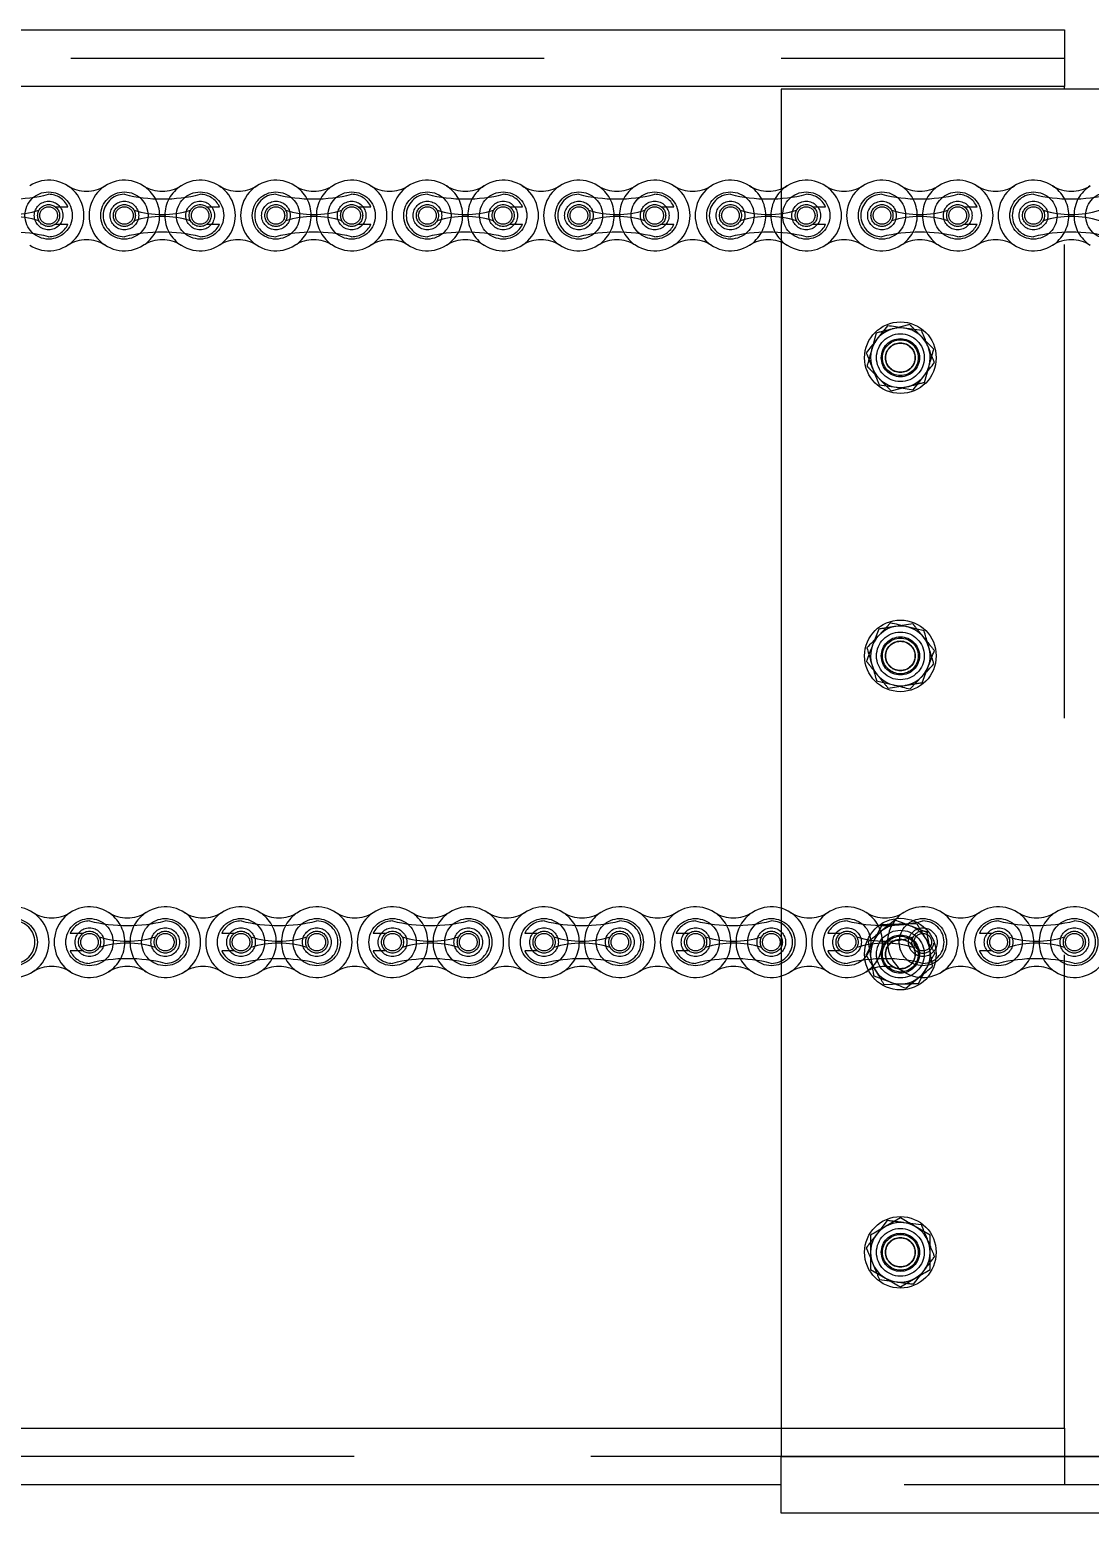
# Model space of a CAD drawing. Header units: metres. Extents: x 0 to 21025, y 0 to 14850.
# Drawn here: x 2702.1 to 2879.9, y 13037.9 to 13286.7 of the extents above; entities that cross this region are included whole.
import ezdxf

# ---------------------------------------------------------------- set-up
doc = ezdxf.new("R2010")
doc.units = ezdxf.units.M
doc.header["$LTSCALE"] = 25
doc.linetypes.add('HIDDEN2', pattern=[4.7625, 3.175, -1.5875])
doc.layers.add('SL4', color=4, linetype='Continuous')
doc.layers.add('ST1', color=7, linetype='HIDDEN2')

msp = doc.modelspace()

# ---------------------------------------------------------------- linework, layer by layer
at = {"layer": 'SL4'}
for p, q in [((2155.821, 13286.681), (2875.564, 13286.681)), ((2875.564, 13286.681), (2875.564, 13277.156)), ((2875.564, 13277.156), (2167.668, 13277.156)), ((2828.064, 13276.681), (2828.064, 13047.444)), ((2928.064, 13276.681), (2828.064, 13276.681)), ((2875.564, 13276.681), (2875.564, 13277.156)), ((2845.921, 13237.042), (2844.136, 13234.774)), ((2851.636, 13236.218), (2848.778, 13236.63)), ((2844.493, 13227.145), (2847.35, 13226.732)), ((2850.207, 13226.32), (2851.993, 13228.588)), ((2846.43, 13187.219), (2844.441, 13185.127)), ((2852.043, 13185.865), (2849.237, 13186.542)), ((2844.085, 13177.498), (2846.892, 13176.821)), ((2849.698, 13176.144), (2851.687, 13178.236)), ((2847.149, 13137.382), (2844.909, 13135.56)), ((2852.543, 13135.324), (2849.846, 13136.353)), ((2843.585, 13128.038), (2846.282, 13127.009)), ((2848.98, 13125.981), (2851.219, 13127.802)), ((2848.064, 13087.455), (2845.564, 13086.011)), ((2853.064, 13084.568), (2850.564, 13086.011)), ((2843.064, 13078.794), (2845.564, 13077.351)), ((2848.064, 13075.908), (2850.564, 13077.351)), ((1925.564, 13052.206), (2828.064, 13052.206)), ((2928.064, 13047.444), (2828.064, 13047.444)), ((2828.064, 13037.919), (2828.064, 13047.444)), ((2828.064, 13042.681), (2465.552, 13042.681)), ((2928.064, 13037.919), (2828.064, 13037.919))]:
    msp.add_line(p, q, dxfattribs=at)
for centre, start, end in [((2848.064, 13231.681), 81.78679, 141.78679), ((2848.064, 13231.681), 141.78679, 201.78679), ((2848.064, 13231.681), 21.78679, 81.78679), ((2848.064, 13231.681), 321.78679, 21.78679), ((2848.064, 13231.681), 201.78679, 261.78679), ((2848.064, 13231.681), 261.78679, 321.78679), ((2848.064, 13181.681), 136.43836, 196.43836), ((2848.064, 13181.681), 76.43836, 136.43836), ((2848.064, 13181.681), 16.43836, 76.43836), ((2848.064, 13181.681), 316.43836, 16.43836), ((2848.064, 13181.681), 196.43836, 256.43836), ((2848.064, 13181.681), 256.43836, 316.43836), ((2848.064, 13131.681), 129.1229, 189.1229), ((2848.064, 13131.681), 69.1229, 129.1229), ((2848.064, 13131.681), 9.1229, 69.1229), ((2848.064, 13131.681), 309.1229, 9.1229), ((2848.064, 13131.681), 189.1229, 249.1229), ((2848.064, 13131.681), 249.1229, 309.1229), ((2848.064, 13081.681), 120, 180), ((2848.064, 13081.681), 60, 120), ((2848.064, 13081.681), 0, 60), ((2848.064, 13081.681), 180, 240), ((2848.064, 13081.681), 300, 0), ((2848.064, 13081.681), 240, 300)]:
    msp.add_arc(centre, 5, start, end, dxfattribs=at)
for points, knots in [([(2848.778, 13236.63), (2848.711, 13236.64), (2847.746, 13236.779), (2846.8, 13236.915), (2845.921, 13237.042)], [0, 0, 0, 0, 0.07020058, 1, 1, 1, 1]), ([(2844.136, 13234.774), (2844.093, 13234.72), (2843.49, 13233.954), (2842.899, 13233.204), (2842.35, 13232.506)], [0, 0, 0, 0, 0.0702006, 1, 1, 1, 1]), ([(2852.707, 13233.537), (2852.623, 13233.747), (2852.26, 13234.654), (2851.907, 13235.538), (2851.636, 13236.218)], [0, 0, 0, 0, 0.2318493, 1, 1, 1, 1]), ([(2842.35, 13232.506), (2842.621, 13231.827), (2842.975, 13230.943), (2843.337, 13230.036), (2843.421, 13229.825)], [0, 0, 0, 0, 0.7681507, 1, 1, 1, 1]), ([(2853.778, 13230.856), (2853.705, 13231.041), (2853.356, 13231.913), (2852.993, 13232.821), (2852.707, 13233.537)], [0, 0, 0, 0, 0.21100076, 1, 1, 1, 1]), ([(2843.421, 13229.825), (2843.708, 13229.109), (2844.07, 13228.202), (2844.419, 13227.329), (2844.493, 13227.145)], [0, 0, 0, 0, 0.78899924, 1, 1, 1, 1]), ([(2851.993, 13228.588), (2852.035, 13228.642), (2852.638, 13229.408), (2853.229, 13230.159), (2853.778, 13230.856)], [0, 0, 0, 0, 0.0702006, 1, 1, 1, 1]), ([(2847.35, 13226.732), (2847.418, 13226.723), (2848.382, 13226.583), (2849.328, 13226.447), (2850.207, 13226.32)], [0, 0, 0, 0, 0.0702006, 1, 1, 1, 1]), ([(2849.237, 13186.542), (2849.17, 13186.558), (2848.222, 13186.786), (2847.294, 13187.01), (2846.43, 13187.219)], [0, 0, 0, 0, 0.0702006, 1, 1, 1, 1]), ([(2844.441, 13185.127), (2844.394, 13185.077), (2843.722, 13184.371), (2843.064, 13183.679), (2842.452, 13183.035)], [0, 0, 0, 0, 0.0702006, 1, 1, 1, 1]), ([(2852.86, 13183.096), (2852.796, 13183.313), (2852.519, 13184.25), (2852.25, 13185.163), (2852.043, 13185.865)], [0, 0, 0, 0, 0.2318493, 1, 1, 1, 1]), ([(2842.452, 13183.035), (2842.659, 13182.334), (2842.928, 13181.42), (2843.204, 13180.483), (2843.269, 13180.266)], [0, 0, 0, 0, 0.7681507, 1, 1, 1, 1]), ([(2853.677, 13180.327), (2853.621, 13180.518), (2853.355, 13181.419), (2853.078, 13182.357), (2852.86, 13183.096)], [0, 0, 0, 0, 0.2110008, 1, 1, 1, 1]), ([(2843.269, 13180.266), (2843.487, 13179.527), (2843.763, 13178.589), (2844.029, 13177.688), (2844.085, 13177.498)], [0, 0, 0, 0, 0.7889992, 1, 1, 1, 1]), ([(2851.687, 13178.236), (2851.734, 13178.285), (2852.406, 13178.992), (2853.065, 13179.684), (2853.677, 13180.327)], [0, 0, 0, 0, 0.0702006, 1, 1, 1, 1]), ([(2846.892, 13176.821), (2846.958, 13176.805), (2847.906, 13176.576), (2848.835, 13176.352), (2849.698, 13176.144)], [0, 0, 0, 0, 0.07020058, 1, 1, 1, 1]), ([(2849.846, 13136.353), (2849.782, 13136.377), (2848.871, 13136.725), (2847.979, 13137.065), (2847.149, 13137.382)], [0, 0, 0, 0, 0.0702006, 1, 1, 1, 1]), ([(2844.909, 13135.56), (2844.856, 13135.517), (2844.1, 13134.902), (2843.359, 13134.299), (2842.67, 13133.739)], [0, 0, 0, 0, 0.07020058, 1, 1, 1, 1]), ([(2853.001, 13132.474), (2852.965, 13132.698), (2852.81, 13133.662), (2852.659, 13134.602), (2852.543, 13135.324)], [0, 0, 0, 0, 0.2318493, 1, 1, 1, 1]), ([(2842.67, 13133.739), (2842.786, 13133.017), (2842.937, 13132.076), (2843.091, 13131.112), (2843.127, 13130.888)], [0, 0, 0, 0, 0.76815073, 1, 1, 1, 1]), ([(2853.459, 13129.624), (2853.427, 13129.82), (2853.278, 13130.748), (2853.123, 13131.713), (2853.001, 13132.474)], [0, 0, 0, 0, 0.2110008, 1, 1, 1, 1]), ([(2843.127, 13130.888), (2843.25, 13130.127), (2843.405, 13129.162), (2843.554, 13128.234), (2843.585, 13128.038)], [0, 0, 0, 0, 0.7889992, 1, 1, 1, 1]), ([(2851.219, 13127.802), (2851.272, 13127.845), (2852.028, 13128.461), (2852.77, 13129.063), (2853.459, 13129.624)], [0, 0, 0, 0, 0.0702006, 1, 1, 1, 1]), ([(2846.282, 13127.009), (2846.346, 13126.985), (2847.257, 13126.638), (2848.15, 13126.297), (2848.98, 13125.981)], [0, 0, 0, 0, 0.0702006, 1, 1, 1, 1]), ([(2850.564, 13086.011), (2850.505, 13086.046), (2849.661, 13086.533), (2848.833, 13087.011), (2848.064, 13087.455)], [0, 0, 0, 0, 0.07020058, 1, 1, 1, 1]), ([(2845.564, 13086.011), (2845.505, 13085.977), (2844.661, 13085.49), (2843.833, 13085.012), (2843.064, 13084.568)], [0, 0, 0, 0, 0.0702006, 1, 1, 1, 1]), ([(2843.064, 13084.568), (2843.064, 13083.837), (2843.064, 13082.884), (2843.064, 13081.908), (2843.064, 13081.681)], [0, 0, 0, 0, 0.7681507, 1, 1, 1, 1]), ([(2853.064, 13081.681), (2853.064, 13081.908), (2853.064, 13082.884), (2853.064, 13083.837), (2853.064, 13084.568)], [0, 0, 0, 0, 0.23184927, 1, 1, 1, 1]), ([(2843.064, 13081.681), (2843.064, 13080.91), (2843.064, 13079.933), (2843.064, 13078.993), (2843.064, 13078.794)], [0, 0, 0, 0, 0.7889992, 1, 1, 1, 1]), ([(2853.064, 13078.794), (2853.064, 13078.993), (2853.064, 13079.933), (2853.064, 13080.91), (2853.064, 13081.681)], [0, 0, 0, 0, 0.2110008, 1, 1, 1, 1]), ([(2850.564, 13077.351), (2850.623, 13077.385), (2851.468, 13077.873), (2852.295, 13078.35), (2853.064, 13078.794)], [0, 0, 0, 0, 0.0702006, 1, 1, 1, 1]), ([(2845.564, 13077.351), (2845.623, 13077.317), (2846.468, 13076.829), (2847.295, 13076.352), (2848.064, 13075.908)], [0, 0, 0, 0, 0.07020058, 1, 1, 1, 1])]:
    msp.add_open_spline(points, degree=3, knots=knots, dxfattribs=at)
at = {"layer": 'ST1'}
for p, q in [((1875.564, 13281.919), (2875.564, 13281.919)), ((2875.564, 13277.156), (1875.564, 13277.156)), ((2875.564, 13052.206), (2875.564, 13276.681)), ((2706.386, 13256.997), (2708.509, 13256.997)), ((2731.786, 13256.997), (2733.909, 13256.997)), ((2757.186, 13256.997), (2759.309, 13256.997)), ((2782.586, 13256.997), (2784.709, 13256.997)), ((2807.986, 13256.997), (2810.109, 13256.997)), ((2833.386, 13256.997), (2835.509, 13256.997)), ((2858.785, 13256.997), (2860.909, 13256.997)), ((2706.386, 13254.045), (2708.509, 13254.045)), ((2731.786, 13254.045), (2733.909, 13254.045)), ((2757.186, 13254.045), (2759.309, 13254.045)), ((2782.586, 13254.045), (2784.709, 13254.045)), ((2807.986, 13254.045), (2810.109, 13254.045)), ((2833.386, 13254.045), (2835.509, 13254.045)), ((2858.785, 13254.045), (2860.909, 13254.045)), ((2849.626, 13237.24), (2846.828, 13236.526)), ((2844.031, 13235.813), (2843.25, 13233.033)), ((2852.097, 13227.55), (2852.878, 13230.329)), ((2846.503, 13226.123), (2849.3, 13226.836)), ((2850.137, 13187.07), (2847.285, 13186.62)), ((2844.434, 13186.171), (2843.397, 13183.476)), ((2851.694, 13177.192), (2852.731, 13179.886)), ((2845.991, 13176.293), (2848.843, 13176.742)), ((2711.023, 13135.162), (2708.9, 13135.162)), ((2736.423, 13135.162), (2734.3, 13135.162)), ((2761.823, 13135.162), (2759.7, 13135.162)), ((2787.223, 13135.162), (2785.1, 13135.162)), ((2812.623, 13135.162), (2810.5, 13135.162)), ((2838.023, 13135.162), (2835.9, 13135.162)), ((2845.035, 13136.596), (2843.664, 13134.056)), ((2850.806, 13136.762), (2847.921, 13136.679)), ((2863.423, 13135.162), (2861.3, 13135.162)), ((2711.023, 13132.21), (2708.9, 13132.21)), ((2736.423, 13132.21), (2734.3, 13132.21)), ((2761.823, 13132.21), (2759.7, 13132.21)), ((2787.223, 13132.21), (2785.1, 13132.21)), ((2812.623, 13132.21), (2810.5, 13132.21)), ((2838.023, 13132.21), (2835.9, 13132.21)), ((2850.121, 13132.992), (2849.985, 13133.686)), ((2863.423, 13132.21), (2861.3, 13132.21)), ((2851.093, 13126.766), (2852.464, 13129.307)), ((2845.322, 13126.6), (2848.208, 13126.683)), ((2845.853, 13087.014), (2844.096, 13084.723)), ((2851.577, 13086.263), (2848.715, 13086.639)), ((2850.276, 13076.348), (2852.032, 13078.639)), ((2844.551, 13077.099), (2847.413, 13076.724)), ((1875.564, 13052.206), (2875.564, 13052.206)), ((2828.064, 13052.206), (2875.564, 13052.206)), ((2875.564, 13052.206), (2875.564, 13042.681)), ((2875.564, 13047.444), (1875.564, 13047.444)), ((2828.064, 13047.444), (2928.064, 13047.444)), ((2880.564, 13047.444), (2875.564, 13047.444)), ((2928.064, 13042.681), (2828.064, 13042.681))]:
    msp.add_line(p, q, dxfattribs=at)
for centre, radius in [((2705.279, 13255.521), 3.96), ((2717.979, 13255.521), 3.96), ((2730.679, 13255.521), 3.96), ((2743.379, 13255.521), 3.96), ((2756.079, 13255.521), 3.96), ((2768.779, 13255.521), 3.96), ((2781.479, 13255.521), 3.96), ((2794.179, 13255.521), 3.96), ((2806.879, 13255.521), 3.96), ((2819.579, 13255.521), 3.96), ((2832.278, 13255.521), 3.96), ((2844.978, 13255.521), 3.96), ((2857.678, 13255.521), 3.96), ((2870.378, 13255.521), 3.96), ((2883.078, 13255.521), 3.96), ((2705.279, 13255.521), 2.398), ((2705.279, 13255.521), 1.845), ((2705.279, 13255.521), 1.476), ((2717.979, 13255.521), 2.398), ((2717.979, 13255.521), 1.845), ((2717.979, 13255.521), 1.476), ((2730.679, 13255.521), 2.399), ((2730.679, 13255.521), 1.845), ((2730.679, 13255.521), 1.476), ((2743.379, 13255.521), 2.398), ((2743.379, 13255.521), 1.845), ((2743.379, 13255.521), 1.476), ((2756.079, 13255.521), 2.398), ((2756.079, 13255.521), 1.845), ((2756.079, 13255.521), 1.476), ((2768.779, 13255.521), 2.398), ((2768.779, 13255.521), 1.845), ((2768.779, 13255.521), 1.476), ((2781.479, 13255.521), 2.399), ((2781.479, 13255.521), 1.845), ((2781.479, 13255.521), 1.476), ((2794.179, 13255.521), 2.398), ((2794.179, 13255.521), 1.845), ((2794.179, 13255.521), 1.476), ((2806.879, 13255.521), 2.399), ((2806.879, 13255.521), 1.845), ((2806.879, 13255.521), 1.476), ((2819.579, 13255.521), 2.398), ((2819.579, 13255.521), 1.845), ((2819.579, 13255.521), 1.476), ((2832.278, 13255.521), 2.398), ((2832.278, 13255.521), 1.845), ((2832.278, 13255.521), 1.476), ((2844.978, 13255.521), 2.398), ((2844.978, 13255.521), 1.845), ((2844.978, 13255.521), 1.476), ((2857.678, 13255.521), 2.398), ((2857.678, 13255.521), 1.845), ((2857.678, 13255.521), 1.476), ((2870.378, 13255.521), 2.398), ((2870.378, 13255.521), 1.845), ((2870.378, 13255.521), 1.476), ((2848.064, 13231.681), 6), ((2848.064, 13231.681), 4), ((2848.064, 13231.681), 3.2), ((2848.064, 13231.681), 3), ((2848.064, 13231.681), 2.5), ((2848.064, 13231.681), 2.445), ((2848.064, 13181.681), 6), ((2848.064, 13181.681), 4), ((2848.064, 13181.681), 3.2), ((2848.064, 13181.681), 3), ((2848.064, 13181.681), 2.5), ((2848.064, 13181.681), 2.445), ((2699.43, 13133.686), 3.96), ((2712.13, 13133.686), 3.96), ((2724.83, 13133.686), 3.96), ((2737.53, 13133.686), 3.96), ((2750.23, 13133.686), 3.96), ((2762.93, 13133.686), 3.96), ((2775.63, 13133.686), 3.96), ((2788.33, 13133.686), 3.96), ((2801.03, 13133.686), 3.96), ((2813.73, 13133.686), 3.96), ((2826.43, 13133.686), 3.96), ((2839.13, 13133.686), 3.96), ((2848.064, 13131.681), 6), ((2851.83, 13133.686), 3.96), ((2864.53, 13133.686), 3.96), ((2877.23, 13133.686), 3.96), ((2712.13, 13133.686), 2.399), ((2712.13, 13133.686), 1.845), ((2712.13, 13133.686), 1.476), ((2724.83, 13133.686), 2.398), ((2724.83, 13133.686), 1.845), ((2724.83, 13133.686), 1.476), ((2737.53, 13133.686), 2.398), ((2737.53, 13133.686), 1.845), ((2737.53, 13133.686), 1.476), ((2750.23, 13133.686), 2.399), ((2750.23, 13133.686), 1.845), ((2750.23, 13133.686), 1.476), ((2762.93, 13133.686), 2.398), ((2762.93, 13133.686), 1.845), ((2762.93, 13133.686), 1.476), ((2775.63, 13133.686), 2.398), ((2775.63, 13133.686), 1.845), ((2775.63, 13133.686), 1.476), ((2788.33, 13133.686), 2.398), ((2788.33, 13133.686), 1.845), ((2788.33, 13133.686), 1.476), ((2801.03, 13133.686), 2.398), ((2801.03, 13133.686), 1.845), ((2801.03, 13133.686), 1.476), ((2813.73, 13133.686), 2.398), ((2813.73, 13133.686), 1.845), ((2813.73, 13133.686), 1.476), ((2826.43, 13133.686), 2.398), ((2826.43, 13133.686), 1.845), ((2826.43, 13133.686), 1.476), ((2839.13, 13133.686), 2.398), ((2839.13, 13133.686), 1.845), ((2839.13, 13133.686), 1.476), ((2848.064, 13131.681), 4), ((2848.064, 13131.681), 3.2), ((2848.064, 13131.681), 3), ((2851.83, 13133.686), 2.398), ((2851.83, 13133.686), 1.476), ((2864.53, 13133.686), 2.398), ((2864.53, 13133.686), 1.845), ((2864.53, 13133.686), 1.476), ((2877.23, 13133.686), 2.399), ((2877.23, 13133.686), 1.845), ((2877.23, 13133.686), 1.476), ((2848.064, 13131.681), 2.5), ((2848.064, 13131.681), 2.446), ((2848.064, 13081.681), 6), ((2848.064, 13081.681), 4), ((2848.064, 13081.681), 3.2), ((2848.064, 13081.681), 3), ((2848.064, 13081.681), 2.5), ((2848.064, 13081.681), 2.446)]:
    msp.add_circle(centre, radius, dxfattribs=at)
for centre, radius, start, end in [((2698.929, 13284.618), 26.322, 256.04015, 283.95985), ((2705.279, 13255.521), 5.92, 237.56669, 122.43331), ((2705.279, 13255.521), 3.552, 24.55336, 90), ((2711.629, 13265.514), 5.92, 237.56669, 302.43331), ((2717.979, 13255.521), 5.92, 57.56669, 302.43331), ((2717.979, 13255.521), 3.552, 90, 270), ((2724.329, 13284.618), 26.322, 256.04015, 283.95985), ((2724.329, 13265.514), 5.92, 237.56669, 302.43331), ((2717.979, 13255.521), 5.92, 302.43324, 57.56676), ((2730.679, 13255.521), 5.92, 122.43324, 237.56676), ((2730.679, 13255.521), 5.92, 237.56669, 122.43331), ((2730.679, 13255.521), 3.552, 24.55336, 90), ((2737.029, 13265.514), 5.92, 237.56669, 302.43331), ((2743.379, 13255.521), 5.92, 57.56669, 302.43331), ((2743.379, 13255.521), 3.552, 90, 270), ((2749.729, 13284.618), 26.322, 256.04015, 283.95985), ((2749.729, 13265.514), 5.92, 237.56669, 302.43331), ((2743.379, 13255.521), 5.92, 302.43324, 57.56676), ((2756.079, 13255.521), 5.92, 122.43324, 237.56676), ((2756.079, 13255.521), 5.92, 237.56669, 122.43331), ((2756.079, 13255.521), 3.552, 24.55336, 90), ((2762.429, 13265.514), 5.92, 237.56669, 302.43331), ((2768.779, 13255.521), 5.92, 57.56669, 302.43331), ((2768.779, 13255.521), 3.552, 90, 270), ((2775.129, 13284.618), 26.322, 256.04015, 283.95985), ((2775.129, 13265.514), 5.92, 237.56669, 302.43331), ((2768.779, 13255.521), 5.92, 302.43324, 57.56676), ((2781.479, 13255.521), 5.92, 122.43324, 237.56676), ((2781.479, 13255.521), 5.92, 237.56669, 122.43331), ((2781.479, 13255.521), 3.552, 24.55336, 90), ((2787.829, 13265.514), 5.92, 237.56669, 302.43331), ((2794.179, 13255.521), 5.92, 57.56669, 302.43331), ((2794.179, 13255.521), 3.552, 90, 270), ((2800.529, 13284.618), 26.322, 256.04015, 283.95985), ((2800.529, 13265.514), 5.92, 237.56669, 302.43331), ((2794.179, 13255.521), 5.92, 302.43324, 57.56676), ((2806.879, 13255.521), 5.92, 122.43324, 237.56676), ((2806.879, 13255.521), 5.92, 237.56669, 122.43331), ((2806.879, 13255.521), 3.552, 24.55336, 90), ((2813.229, 13265.514), 5.92, 237.56669, 302.43331), ((2819.579, 13255.521), 5.92, 57.56669, 302.43331), ((2819.579, 13255.521), 3.552, 90, 270), ((2825.929, 13284.618), 26.322, 256.04015, 283.95985), ((2825.929, 13265.514), 5.92, 237.56669, 302.43331), ((2819.579, 13255.521), 5.92, 302.43324, 57.56676), ((2832.278, 13255.521), 5.92, 122.43324, 237.56676), ((2832.278, 13255.521), 5.92, 237.56669, 122.43331), ((2832.278, 13255.521), 3.552, 24.55336, 90), ((2838.628, 13265.514), 5.92, 237.56669, 302.43331), ((2844.978, 13255.521), 5.92, 57.56669, 302.43331), ((2844.978, 13255.521), 3.552, 90, 270), ((2851.328, 13284.618), 26.322, 256.04015, 283.95985), ((2851.328, 13265.514), 5.92, 237.56669, 302.43331), ((2844.978, 13255.521), 5.92, 302.43324, 57.56676), ((2857.678, 13255.521), 5.92, 122.43324, 237.56676), ((2857.678, 13255.521), 5.92, 237.56669, 122.43331), ((2857.678, 13255.521), 3.552, 24.55336, 90), ((2864.028, 13265.514), 5.92, 237.56669, 302.43331), ((2870.378, 13255.521), 5.92, 57.56669, 302.43331), ((2870.378, 13255.521), 3.552, 90, 270), ((2876.728, 13284.618), 26.322, 256.04015, 283.95985), ((2876.728, 13265.514), 5.92, 237.56669, 302.43331), ((2870.378, 13255.521), 5.92, 302.43324, 57.56676), ((2883.078, 13255.521), 5.92, 122.43324, 237.56676), ((2698.929, 13271.874), 16.175, 252.993, 287.007), ((2698.929, 13239.169), 16.175, 72.993, 107.007), ((2724.329, 13271.874), 16.175, 252.993, 287.007), ((2724.329, 13239.169), 16.175, 72.993, 107.007), ((2749.729, 13271.874), 16.175, 252.993, 287.007), ((2749.729, 13239.169), 16.175, 72.993, 107.007), ((2775.129, 13271.874), 16.175, 252.993, 287.007), ((2775.129, 13239.169), 16.175, 72.993, 107.007), ((2800.529, 13271.874), 16.175, 252.993, 287.007), ((2800.529, 13239.169), 16.175, 72.993, 107.007), ((2825.929, 13271.874), 16.175, 252.993, 287.007), ((2825.929, 13239.169), 16.175, 72.993, 107.007), ((2851.328, 13271.874), 16.175, 252.993, 287.007), ((2851.328, 13239.169), 16.175, 72.993, 107.007), ((2876.728, 13271.874), 16.175, 252.993, 287.007), ((2876.728, 13239.169), 16.175, 72.993, 107.007), ((2698.929, 13226.424), 26.322, 76.04015, 103.95985), ((2705.279, 13255.521), 3.552, 270, 335.44664), ((2724.329, 13226.424), 26.322, 76.04015, 103.95985), ((2730.679, 13255.521), 3.552, 270, 335.44664), ((2749.729, 13226.424), 26.322, 76.04015, 103.95985), ((2756.079, 13255.521), 3.552, 270, 335.44664), ((2775.129, 13226.424), 26.322, 76.04015, 103.95985), ((2781.479, 13255.521), 3.552, 270, 335.44664), ((2800.529, 13226.424), 26.322, 76.04015, 103.95985), ((2806.879, 13255.521), 3.552, 270, 335.44664), ((2825.929, 13226.424), 26.322, 76.04015, 103.95985), ((2832.278, 13255.521), 3.552, 270, 335.44664), ((2851.328, 13226.424), 26.322, 76.04015, 103.95985), ((2857.678, 13255.521), 3.552, 270, 335.44664), ((2876.728, 13226.424), 26.322, 76.04015, 103.95985), ((2711.629, 13245.528), 5.92, 57.56669, 122.43331), ((2724.329, 13245.528), 5.92, 57.56669, 122.43331), ((2737.029, 13245.528), 5.92, 57.56669, 122.43331), ((2749.729, 13245.528), 5.92, 57.56669, 122.43331), ((2762.429, 13245.528), 5.92, 57.56669, 122.43331), ((2775.129, 13245.528), 5.92, 57.56669, 122.43331), ((2787.829, 13245.528), 5.92, 57.56669, 122.43331), ((2800.529, 13245.528), 5.92, 57.56669, 122.43331), ((2813.229, 13245.528), 5.92, 57.56669, 122.43331), ((2825.929, 13245.528), 5.92, 57.56669, 122.43331), ((2838.628, 13245.528), 5.92, 57.56669, 122.43331), ((2851.328, 13245.528), 5.92, 57.56669, 122.43331), ((2864.028, 13245.528), 5.92, 57.56669, 122.43331), ((2876.728, 13245.528), 5.92, 57.56669, 122.43331), ((2699.43, 13133.686), 5.92, 237.56669, 122.43331), ((2699.43, 13133.686), 3.552, 270, 90), ((2705.78, 13143.679), 5.92, 237.56669, 302.43331), ((2712.13, 13133.686), 5.92, 57.56669, 302.43331), ((2712.13, 13133.686), 3.552, 90, 155.44664), ((2718.48, 13162.783), 26.322, 256.04015, 283.95985), ((2718.48, 13143.679), 5.92, 237.56669, 302.43331), ((2712.13, 13133.686), 5.92, 302.43324, 57.56676), ((2724.83, 13133.686), 5.92, 122.43324, 237.56676), ((2724.83, 13133.686), 5.92, 237.56669, 122.43331), ((2724.83, 13133.686), 3.552, 270, 90), ((2731.18, 13143.679), 5.92, 237.56669, 302.43331), ((2737.53, 13133.686), 5.92, 57.56669, 302.43331), ((2737.53, 13133.686), 3.552, 90, 155.44664), ((2743.88, 13162.783), 26.322, 256.04015, 283.95985), ((2743.88, 13143.679), 5.92, 237.56669, 302.43331), ((2737.53, 13133.686), 5.92, 302.43324, 57.56676), ((2750.23, 13133.686), 5.92, 122.43324, 237.56676), ((2750.23, 13133.686), 5.92, 237.56669, 122.43331), ((2750.23, 13133.686), 3.552, 270, 90), ((2756.58, 13143.679), 5.92, 237.56669, 302.43331), ((2762.93, 13133.686), 5.92, 57.56669, 302.43331), ((2762.93, 13133.686), 3.552, 90, 155.44664), ((2769.28, 13162.783), 26.322, 256.04015, 283.95985), ((2769.28, 13143.679), 5.92, 237.56669, 302.43331), ((2762.93, 13133.686), 5.92, 302.43324, 57.56676), ((2775.63, 13133.686), 5.92, 122.43324, 237.56676), ((2775.63, 13133.686), 5.92, 237.56669, 122.43331), ((2775.63, 13133.686), 3.552, 270, 90), ((2781.98, 13143.679), 5.92, 237.56669, 302.43331), ((2788.33, 13133.686), 5.92, 57.56669, 302.43331), ((2788.33, 13133.686), 3.552, 90, 155.44664), ((2794.68, 13162.783), 26.322, 256.04015, 283.95985), ((2794.68, 13143.679), 5.92, 237.56669, 302.43331), ((2788.33, 13133.686), 5.92, 302.43324, 57.56676), ((2801.03, 13133.686), 5.92, 122.43324, 237.56676), ((2801.03, 13133.686), 5.92, 237.56669, 122.43331), ((2801.03, 13133.686), 3.552, 270, 90), ((2807.38, 13143.679), 5.92, 237.56669, 302.43331), ((2813.73, 13133.686), 5.92, 57.56669, 302.43331), ((2813.73, 13133.686), 3.552, 90, 155.44664), ((2820.08, 13162.783), 26.322, 256.04015, 283.95985), ((2820.08, 13143.679), 5.92, 237.56669, 302.43331), ((2813.73, 13133.686), 5.92, 302.43324, 57.56676), ((2826.43, 13133.686), 5.92, 122.43324, 237.56676), ((2826.43, 13133.686), 5.92, 237.56669, 122.43331), ((2826.43, 13133.686), 3.552, 270, 90), ((2832.78, 13143.679), 5.92, 237.56669, 302.43331), ((2839.13, 13133.686), 5.92, 57.56669, 302.43331), ((2839.13, 13133.686), 3.552, 90, 155.44664), ((2845.48, 13162.783), 26.322, 256.04015, 283.95985), ((2845.48, 13143.679), 5.92, 237.56669, 302.43331), ((2839.13, 13133.686), 5.92, 302.43324, 57.56676), ((2851.83, 13133.686), 5.92, 122.43324, 236.77919), ((2851.83, 13133.686), 5.92, 237.56669, 122.43331), ((2851.83, 13133.686), 3.552, 270, 90), ((2858.18, 13143.679), 5.92, 237.56669, 302.43331), ((2864.53, 13133.686), 5.92, 57.56669, 302.43331), ((2864.53, 13133.686), 3.552, 90, 155.44664), ((2870.88, 13162.783), 26.322, 256.04015, 283.95985), ((2870.88, 13143.679), 5.92, 237.56669, 302.43331), ((2864.53, 13133.686), 5.92, 302.43324, 57.56676), ((2877.23, 13133.686), 5.92, 122.43324, 237.56676), ((2877.23, 13133.686), 5.92, 237.56669, 122.43331), ((2877.23, 13133.686), 3.552, 270, 90), ((2851.83, 13133.686), 1.845, 60.40979, 180), ((2712.13, 13133.686), 3.552, 204.55336, 270), ((2718.48, 13150.039), 16.175, 252.993, 287.007), ((2718.48, 13117.334), 16.175, 72.993, 107.007), ((2737.53, 13133.686), 3.552, 204.55336, 270), ((2743.88, 13150.039), 16.175, 252.993, 287.007), ((2743.88, 13117.334), 16.175, 72.993, 107.007), ((2762.93, 13133.686), 3.552, 204.55336, 270), ((2769.28, 13150.039), 16.175, 252.993, 287.007), ((2769.28, 13117.334), 16.175, 72.993, 107.007), ((2788.33, 13133.686), 3.552, 204.55336, 270), ((2794.68, 13150.039), 16.175, 252.993, 287.007), ((2794.68, 13117.334), 16.175, 72.993, 107.007), ((2813.73, 13133.686), 3.552, 204.55336, 270), ((2820.08, 13150.039), 16.175, 252.993, 287.007), ((2820.08, 13117.334), 16.175, 72.993, 107.007), ((2839.13, 13133.686), 3.552, 204.55336, 270), ((2845.48, 13150.039), 16.175, 252.993, 287.007), ((2845.48, 13117.334), 16.175, 72.993, 107.007), ((2851.83, 13133.686), 1.845, 214.99573, 354.33596), ((2864.53, 13133.686), 3.552, 204.55336, 270), ((2870.88, 13150.039), 16.175, 252.993, 287.007), ((2870.88, 13117.334), 16.175, 72.993, 107.007), ((2718.48, 13104.589), 26.322, 76.04015, 103.95985), ((2743.88, 13104.589), 26.322, 76.04015, 103.95985), ((2769.28, 13104.589), 26.322, 76.04015, 103.95985), ((2794.68, 13104.589), 26.322, 76.04015, 103.95985), ((2820.08, 13104.589), 26.322, 76.04015, 103.95985), ((2845.48, 13104.589), 26.322, 76.04015, 103.95985), ((2870.88, 13104.589), 26.322, 76.04015, 103.95985), ((2705.78, 13123.693), 5.92, 57.56669, 122.43331), ((2718.48, 13123.693), 5.92, 57.56669, 122.43331), ((2731.18, 13123.693), 5.92, 57.56669, 122.43331), ((2743.88, 13123.693), 5.92, 57.56669, 122.43331), ((2756.58, 13123.693), 5.92, 57.56669, 122.43331), ((2769.28, 13123.693), 5.92, 57.56669, 122.43331), ((2781.98, 13123.693), 5.92, 57.56669, 122.43331), ((2794.68, 13123.693), 5.92, 57.56669, 122.43331), ((2807.38, 13123.693), 5.92, 57.56669, 122.43331), ((2820.08, 13123.693), 5.92, 57.56669, 122.43331), ((2832.78, 13123.693), 5.92, 57.56669, 122.43331), ((2845.48, 13123.693), 5.92, 57.56669, 122.43331), ((2858.18, 13123.693), 5.92, 57.56669, 122.43331), ((2870.88, 13123.693), 5.92, 57.56669, 122.43331)]:
    msp.add_arc(centre, radius, start, end, dxfattribs=at)
for points, knots in [([(2849.626, 13237.24), (2849.795, 13237.066), (2850.452, 13236.393), (2851.135, 13235.693), (2851.642, 13235.174)], [0, 0, 0, 0, 0.2575513, 1, 1, 1, 1]), ([(2846.828, 13236.526), (2846.762, 13236.509), (2845.817, 13236.268), (2844.892, 13236.032), (2844.031, 13235.813)], [0, 0, 0, 0, 0.0702006, 1, 1, 1, 1]), ([(2851.642, 13235.174), (2851.825, 13234.986), (2852.508, 13234.287), (2853.172, 13233.606), (2853.659, 13233.108)], [0, 0, 0, 0, 0.2686336, 1, 1, 1, 1]), ([(2843.25, 13233.033), (2843.232, 13232.968), (2842.968, 13232.029), (2842.71, 13231.109), (2842.47, 13230.254)], [0, 0, 0, 0, 0.0702006, 1, 1, 1, 1]), ([(2852.878, 13230.329), (2852.896, 13230.395), (2853.16, 13231.333), (2853.418, 13232.253), (2853.659, 13233.108)], [0, 0, 0, 0, 0.0702006, 1, 1, 1, 1]), ([(2842.47, 13230.254), (2842.639, 13230.081), (2843.296, 13229.407), (2843.979, 13228.708), (2844.486, 13228.189)], [0, 0, 0, 0, 0.2575513, 1, 1, 1, 1]), ([(2844.486, 13228.189), (2844.67, 13228.001), (2845.352, 13227.301), (2846.017, 13226.621), (2846.503, 13226.123)], [0, 0, 0, 0, 0.2686336, 1, 1, 1, 1]), ([(2849.3, 13226.836), (2849.366, 13226.853), (2850.311, 13227.094), (2851.236, 13227.33), (2852.097, 13227.55)], [0, 0, 0, 0, 0.0702006, 1, 1, 1, 1]), ([(2850.137, 13187.07), (2850.289, 13186.881), (2850.881, 13186.15), (2851.496, 13185.39), (2851.952, 13184.825)], [0, 0, 0, 0, 0.25755135, 1, 1, 1, 1]), ([(2847.285, 13186.62), (2847.218, 13186.61), (2846.255, 13186.458), (2845.311, 13186.309), (2844.434, 13186.171)], [0, 0, 0, 0, 0.0702006, 1, 1, 1, 1]), ([(2851.952, 13184.825), (2852.117, 13184.621), (2852.731, 13183.861), (2853.33, 13183.122), (2853.767, 13182.58)], [0, 0, 0, 0, 0.2686336, 1, 1, 1, 1]), ([(2843.397, 13183.476), (2843.373, 13183.412), (2843.023, 13182.503), (2842.68, 13181.611), (2842.361, 13180.782)], [0, 0, 0, 0, 0.0702006, 1, 1, 1, 1]), ([(2852.731, 13179.886), (2852.755, 13179.95), (2853.105, 13180.86), (2853.448, 13181.751), (2853.767, 13182.58)], [0, 0, 0, 0, 0.0702006, 1, 1, 1, 1]), ([(2842.361, 13180.782), (2842.514, 13180.593), (2843.105, 13179.862), (2843.72, 13179.102), (2844.176, 13178.537)], [0, 0, 0, 0, 0.2575513, 1, 1, 1, 1]), ([(2844.176, 13178.537), (2844.341, 13178.333), (2844.956, 13177.573), (2845.554, 13176.834), (2845.991, 13176.293)], [0, 0, 0, 0, 0.26863361, 1, 1, 1, 1]), ([(2848.843, 13176.742), (2848.911, 13176.753), (2849.873, 13176.905), (2850.817, 13177.054), (2851.694, 13177.192)], [0, 0, 0, 0, 0.0702006, 1, 1, 1, 1]), ([(2847.921, 13136.679), (2847.852, 13136.677), (2846.878, 13136.649), (2845.923, 13136.622), (2845.035, 13136.596)], [0, 0, 0, 0, 0.07020058, 1, 1, 1, 1]), ([(2850.806, 13136.762), (2850.933, 13136.556), (2851.427, 13135.755), (2851.94, 13134.922), (2852.321, 13134.305)], [0, 0, 0, 0, 0.2575513, 1, 1, 1, 1]), ([(2843.664, 13134.056), (2843.632, 13133.996), (2843.169, 13133.138), (2842.715, 13132.297), (2842.293, 13131.515)], [0, 0, 0, 0, 0.07020058, 1, 1, 1, 1]), ([(2852.321, 13134.305), (2852.458, 13134.081), (2852.971, 13133.249), (2853.47, 13132.439), (2853.835, 13131.847)], [0, 0, 0, 0, 0.2686336, 1, 1, 1, 1]), ([(2842.293, 13131.515), (2842.42, 13131.309), (2842.914, 13130.508), (2843.427, 13129.676), (2843.808, 13129.058)], [0, 0, 0, 0, 0.2575513, 1, 1, 1, 1]), ([(2852.464, 13129.307), (2852.497, 13129.367), (2852.96, 13130.225), (2853.413, 13131.065), (2853.835, 13131.847)], [0, 0, 0, 0, 0.0702006, 1, 1, 1, 1]), ([(2843.808, 13129.058), (2843.945, 13128.834), (2844.458, 13128.003), (2844.957, 13127.193), (2845.322, 13126.6)], [0, 0, 0, 0, 0.2686336, 1, 1, 1, 1]), ([(2848.208, 13126.683), (2848.276, 13126.685), (2849.251, 13126.713), (2850.205, 13126.741), (2851.093, 13126.766)], [0, 0, 0, 0, 0.0702006, 1, 1, 1, 1]), ([(2848.715, 13086.639), (2848.647, 13086.648), (2847.68, 13086.774), (2846.733, 13086.899), (2845.853, 13087.014)], [0, 0, 0, 0, 0.0702006, 1, 1, 1, 1]), ([(2851.577, 13086.263), (2851.67, 13086.039), (2852.03, 13085.17), (2852.405, 13084.267), (2852.683, 13083.596)], [0, 0, 0, 0, 0.25755135, 1, 1, 1, 1]), ([(2844.096, 13084.723), (2844.055, 13084.669), (2843.461, 13083.896), (2842.88, 13083.137), (2842.34, 13082.433)], [0, 0, 0, 0, 0.07020058, 1, 1, 1, 1]), ([(2842.34, 13082.433), (2842.433, 13082.209), (2842.793, 13081.339), (2843.167, 13080.436), (2843.446, 13079.766)], [0, 0, 0, 0, 0.2575513, 1, 1, 1, 1]), ([(2852.683, 13083.596), (2852.783, 13083.354), (2853.158, 13082.451), (2853.522, 13081.573), (2853.789, 13080.93)], [0, 0, 0, 0, 0.2686336, 1, 1, 1, 1]), ([(2852.032, 13078.639), (2852.074, 13078.693), (2852.667, 13079.467), (2853.248, 13080.225), (2853.789, 13080.93)], [0, 0, 0, 0, 0.0702006, 1, 1, 1, 1]), ([(2843.446, 13079.766), (2843.546, 13079.523), (2843.92, 13078.621), (2844.285, 13077.742), (2844.551, 13077.099)], [0, 0, 0, 0, 0.2686336, 1, 1, 1, 1]), ([(2847.413, 13076.724), (2847.481, 13076.715), (2848.448, 13076.588), (2849.395, 13076.464), (2850.276, 13076.348)], [0, 0, 0, 0, 0.0702006, 1, 1, 1, 1])]:
    msp.add_open_spline(points, degree=3, knots=knots, dxfattribs=at)

doc.saveas('drawing.dxf')
